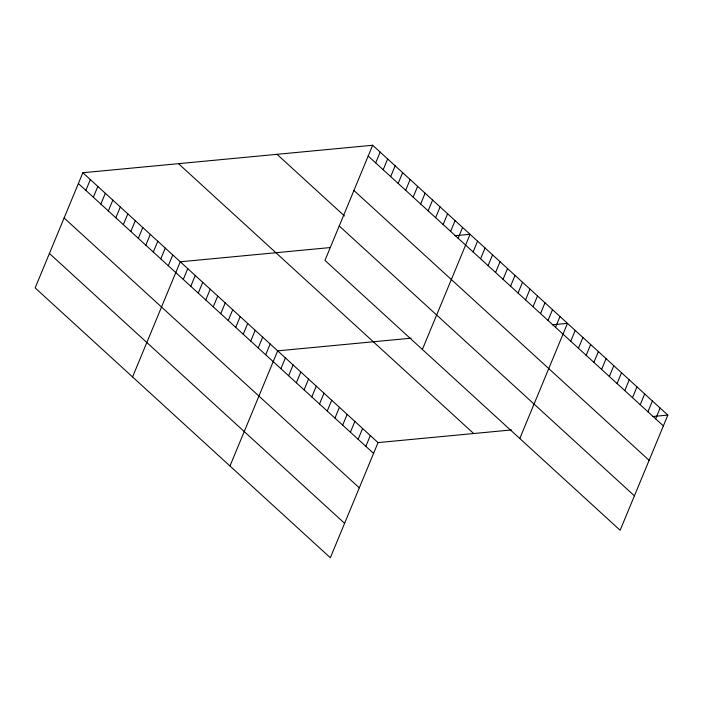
<?xml version="1.0" encoding="UTF-8"?>
<svg xmlns="http://www.w3.org/2000/svg" width="703" height="703" viewBox="0 0 703 703"><rect width="100%" height="100%" fill="white"/><g stroke="black" fill="none" stroke-linecap="round" stroke-linejoin="round"><path stroke-width="1.05" d="M372.66 145.249L324.962 260.4L620.151 530.264L667.85 415.104L372.66 145.249L82.849 172.736L35.15 287.896L330.34 557.751L378.038 442.6L511.494 429.937M85.871 190.381L90.344 179.59M93.367 197.235L97.831 186.444M100.854 204.081L105.327 193.29M108.35 210.935L112.823 200.144M115.846 217.789L120.318 206.99M123.341 224.635L127.805 213.844M130.828 231.489L135.301 220.689M138.324 238.335L142.797 227.544M145.82 245.189L150.284 234.389M153.307 252.034L157.78 241.243M160.802 258.889L165.275 248.089M168.298 265.734L172.771 254.943M132.559 376.949L180.258 261.797L329.645 247.623M183.281 279.434L187.754 268.643M190.777 286.288L195.249 275.497M198.272 293.133L202.736 282.342M205.759 299.988L210.232 289.197M213.255 306.842L217.728 296.042M220.751 313.687L225.224 302.896M228.238 320.542L232.711 309.742M235.733 327.387L240.206 316.596M243.229 334.241L247.702 323.442M250.725 341.087L255.189 330.296M258.212 347.941L262.685 337.141M265.708 354.787L270.18 343.995M229.969 466.001L277.676 350.85L411.132 338.187M280.919 368.697L285.392 357.906M375.683 162.894L380.156 152.094M288.643 375.754L293.116 364.962M383.179 169.739L387.652 158.948M296.358 382.81L300.831 372.019M390.675 176.594L395.148 165.794M304.083 389.875L308.555 379.075M398.162 183.439L402.634 172.648M311.798 396.931L316.271 386.132M405.657 190.293L410.13 179.502M319.522 403.988L323.995 393.188M413.153 197.139L417.626 186.348M327.246 411.044L331.711 400.253M420.649 203.993L425.113 193.202M334.962 418.1L339.435 407.309M428.136 210.838L432.609 200.047M342.686 425.157L347.15 414.366M435.632 217.693L440.104 206.902M350.402 432.213L354.874 421.422M443.127 224.547L447.6 213.747M358.126 439.278L362.599 428.479M450.614 231.392L455.087 220.601M365.841 446.335L370.314 435.535M458.11 238.247L462.583 227.447M422.38 349.453L470.079 234.301L454.859 235.742M473.101 251.946L477.565 241.147M480.588 258.792L485.061 248.001M488.084 265.646L492.557 254.846M495.58 272.492L500.044 261.701M503.067 279.346L507.54 268.555M510.563 286.191L515.035 275.4M518.058 293.046L522.531 282.255M525.554 299.9L530.018 289.1M533.041 306.745L537.514 295.954M540.537 313.6L545.01 302.8M548.032 320.445L552.496 309.654M555.519 327.299L559.992 316.499M519.789 438.505L567.488 323.354L552.268 324.795M570.739 341.201L575.203 330.41M578.455 348.266L582.928 337.466M586.179 355.323L590.652 344.523M593.894 362.379L598.367 351.588M601.619 369.435L606.091 358.644M609.334 376.492L613.807 365.701M617.058 383.548L621.531 372.757M624.774 390.604L629.247 379.813M632.498 397.67L636.971 386.87M640.222 404.726L644.686 393.926M647.938 411.782L652.41 400.991M655.662 418.839L660.126 408.048M652.639 416.545L667.85 415.104M368.196 156.04L663.377 425.895M353.925 190.478L649.115 460.333M277.026 154.317L344.461 215.97M339.233 225.962L634.414 495.817M178.492 163.667L473.673 433.523M82.849 172.736L378.038 442.6M78.376 183.536L373.565 453.391M64.114 217.974L359.295 487.829M49.412 253.458L344.602 523.313"/></g></svg>
